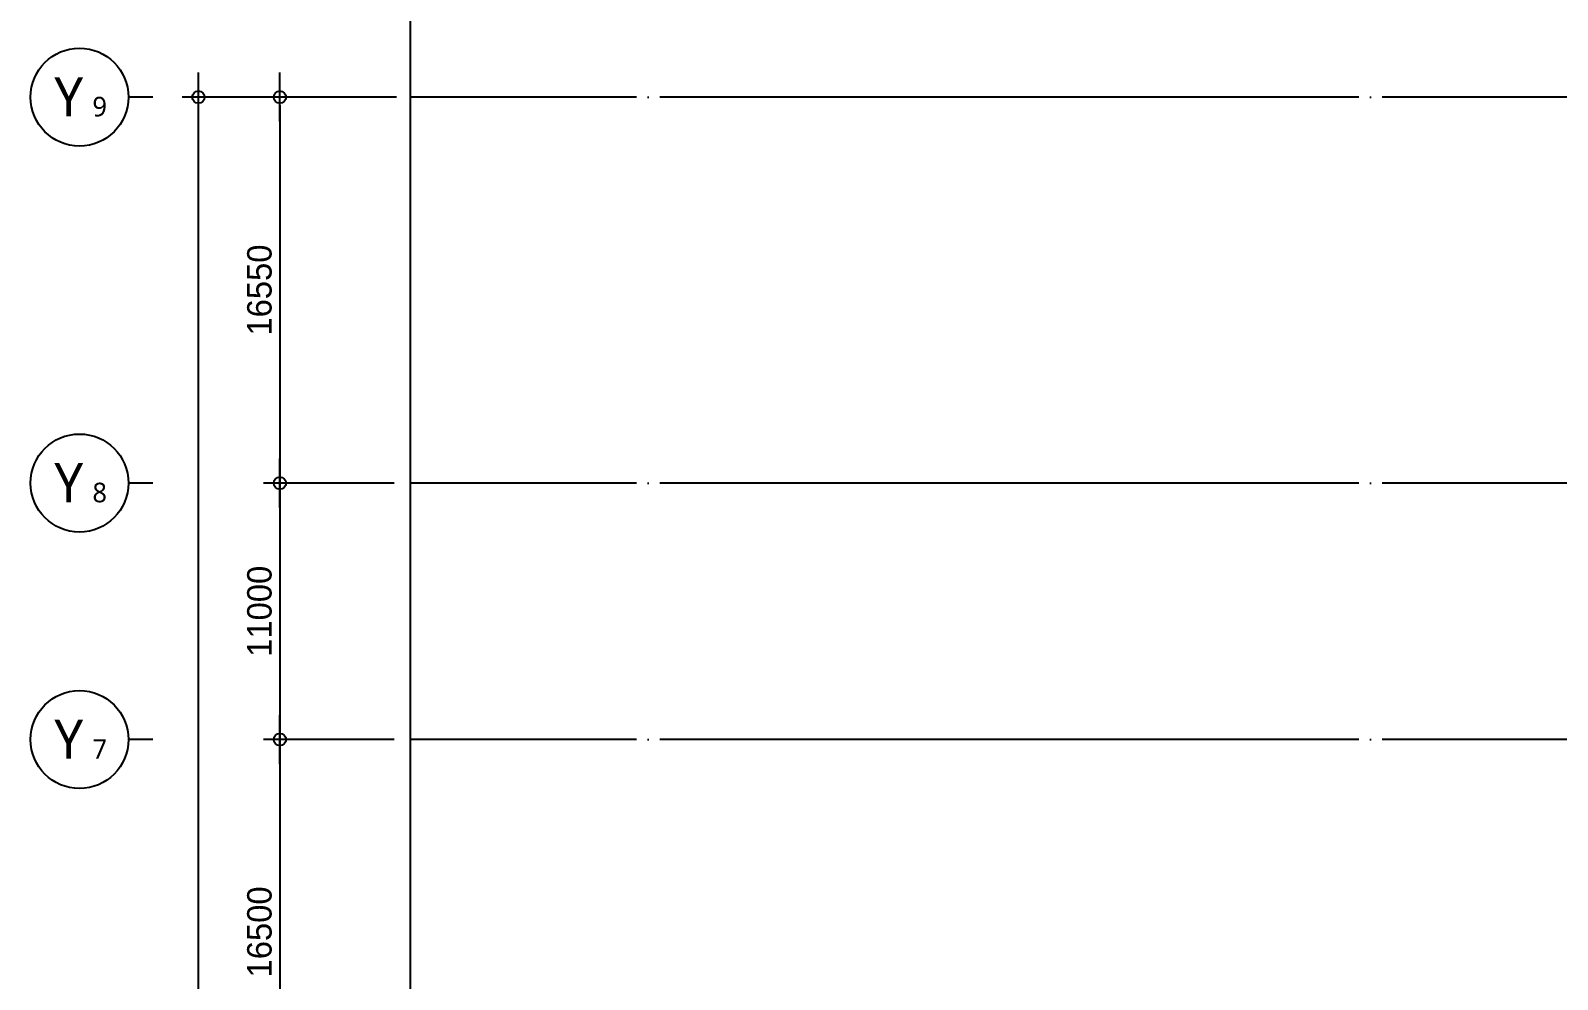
# Model space of a CAD drawing. Header units: millimetres. Extents: x 43194913 to 43467729, y 1104638 to 1280691.
# Drawn here: x 43194913 to 43260417, y 1205279 to 1245971 of the extents above; entities that cross this region are included whole.
import ezdxf
from ezdxf.enums import TextEntityAlignment as Align

# ---------------------------------------------------------------- set-up
doc = ezdxf.new("R2010")
doc.units = ezdxf.units.MM
doc.header["$LTSCALE"] = 1000
doc.header["$MEASUREMENT"] = 0
doc.header["$PDSIZE"] = -10
doc.linetypes.add('CEN', pattern=[62, 60, -1, 0, -1])
doc.layers.get('0').update_dxf_attribs({"linetype": 'CONTINUOUS'})
doc.layers.get('Defpoints').update_dxf_attribs({"color": 171, "linetype": 'CONTINUOUS'})
for name, color, linetype in [('CEN(ST)', 1, 'CEN'), ('NDIM', 7, 'CONTINUOUS'), ('SYM(AXIS)', 7, 'CONTINUOUS'), ('TEXT(AXIS)', 2, 'CONTINUOUS')]:
    doc.layers.add(name, color=color, linetype=linetype)
doc.styles.add('CGS', font='cgse', dxfattribs={"bigfont": 'cgs'})
doc.styles.add('나눔바른고딕', font='NanumBarunGothic.ttf')
doc.dimstyles.new('NDIM 1200', dxfattribs={"dimscale": 500, "dimtxt": 3, "dimasz": 1, "dimexe": 2, "dimexo": 2, "dimgap": 1, "dimtad": 1, "dimdec": 0, "dimdsep": 46, "dimtxsty": 'CGS', "dimblk": 'DOT0', "dimcen": 1, "dimdle": 8, "dimclrd": 2, "dimclre": 2, "dimclrt": 2, "dimadec": 0, "dimazin": 0, "dimtfac": 1, "dimtdec": 0, "dimtix": 1, "dimtmove": 2, "dimatfit": 3, "dimldrblk": 'DOT0', "dimfxl": 1, "dimtolj": 1, "dimtzin": 0, "dimlwd": -1, "dimlwe": -1, "dimarcsym": 0})

# ---------------------------------------------------------------- blocks, each defined once
blk = doc.blocks.new('DOT0')
blk.add_line((-3, 0), (3, 0))
at = {"color": 6}
blk.add_circle((0, 0), 0.75, dxfattribs=at)
blk = doc.blocks.new('*D17')
at = {"layer": 'Defpoints', "color": 0, "ltscale": 0.4, "transparency": 16777216}
for p in [(43706638, 1187965), (43701038, 1171465), (43706638, 1171465)]:
    blk.add_point(p, dxfattribs=at)
at = {"layer": 'NDIM', "ltscale": 0.4, "transparency": 16777216}
for p, q in [((43705938, 1187965), (43700338, 1187965)), ((43701038, 1187615), (43701038, 1171815)), ((43705938, 1171465), (43700338, 1171465))]:
    blk.add_line(p, q, dxfattribs=at)
at = {"layer": 'NDIM', "ltscale": 0.4, "transparency": 16777216, "xscale": 350, "yscale": 350, "zscale": 350}
for p, rotation in [((43701038, 1187965), 90), ((43701038, 1171465), 270)]:
    blk.add_blockref('DOT0', p, dxfattribs=dict(at, rotation=rotation))
at = {"layer": 'NDIM', "ltscale": 0.4, "transparency": 16777216, "insert": (43700163, 1179715), "char_height": 1050, "attachment_point": 5, "rotation": 90, "style": 'CGS'}
blk.add_mtext('\\A1;16500', dxfattribs=at)
blk = doc.blocks.new('*D18')
at = {"layer": 'Defpoints', "color": 0, "ltscale": 0.4, "transparency": 16777216}
for p in [(43706638, 1198965), (43701038, 1187965), (43706638, 1187965)]:
    blk.add_point(p, dxfattribs=at)
at = {"layer": 'NDIM', "ltscale": 0.4, "transparency": 16777216}
for p, q in [((43705938, 1198965), (43700338, 1198965)), ((43701038, 1198615), (43701038, 1188315)), ((43705938, 1187965), (43700338, 1187965))]:
    blk.add_line(p, q, dxfattribs=at)
at = {"layer": 'NDIM', "ltscale": 0.4, "transparency": 16777216, "xscale": 350, "yscale": 350, "zscale": 350}
for p, rotation in [((43701038, 1198965), 90), ((43701038, 1187965), 270)]:
    blk.add_blockref('DOT0', p, dxfattribs=dict(at, rotation=rotation))
at = {"layer": 'NDIM', "ltscale": 0.4, "transparency": 16777216, "insert": (43700163, 1193465), "char_height": 1050, "attachment_point": 5, "rotation": 90, "style": 'CGS'}
blk.add_mtext('\\A1;11000', dxfattribs=at)
blk = doc.blocks.new('*D19')
at = {"layer": 'Defpoints', "color": 0, "ltscale": 0.4, "transparency": 16777216}
for p in [(43706638, 1215515), (43701038, 1198965), (43706638, 1198965)]:
    blk.add_point(p, dxfattribs=at)
at = {"layer": 'NDIM', "ltscale": 0.4, "transparency": 16777216}
for p, q in [((43705938, 1215515), (43700338, 1215515)), ((43701038, 1215165), (43701038, 1199315)), ((43705938, 1198965), (43700338, 1198965))]:
    blk.add_line(p, q, dxfattribs=at)
at = {"layer": 'NDIM', "ltscale": 0.4, "transparency": 16777216, "xscale": 350, "yscale": 350, "zscale": 350}
for p, rotation in [((43701038, 1215515), 90), ((43701038, 1198965), 270)]:
    blk.add_blockref('DOT0', p, dxfattribs=dict(at, rotation=rotation))
at = {"layer": 'NDIM', "ltscale": 0.4, "transparency": 16777216, "insert": (43700163, 1207240), "char_height": 1050, "attachment_point": 5, "rotation": 90, "style": 'CGS'}
blk.add_mtext('\\A1;16550', dxfattribs=at)
blk = doc.blocks.new('A$C2F20087E')
at = {"layer": 'SYM(AXIS)'}
blk.add_line((600, 0), (600, 300), dxfattribs=at)
blk.add_circle((600, 900), 600, dxfattribs=at)
blk = doc.blocks.new('*D44')
at = {"layer": 'Defpoints', "color": 0, "ltscale": 0.4, "transparency": 16777216}
for p in [(43697538, 1215515), (43706638, 1215515), (43706638, 1110965)]:
    blk.add_point(p, dxfattribs=at)
at = {"layer": 'NDIM', "ltscale": 0.4, "transparency": 16777216}
for p, q in [((43705938, 1215515), (43696838, 1215515)), ((43697538, 1111315), (43697538, 1215165)), ((43705938, 1110965), (43696838, 1110965))]:
    blk.add_line(p, q, dxfattribs=at)
at = {"layer": 'NDIM', "ltscale": 0.4, "transparency": 16777216, "xscale": 350, "yscale": 350, "zscale": 350}
for p, rotation in [((43697538, 1215515), 90), ((43697538, 1110965), 270)]:
    blk.add_blockref('DOT0', p, dxfattribs=dict(at, rotation=rotation))
at = {"layer": 'NDIM', "ltscale": 0.4, "transparency": 16777216, "insert": (43696663, 1163240), "char_height": 1050, "attachment_point": 5, "rotation": 90, "style": 'CGS'}
blk.add_mtext('\\A1;104550', dxfattribs=at)
blk = doc.blocks.new('sdnjfknkdfgdfgdfg')
at = {"layer": 'CEN(ST)', "ltscale": 0.5}
for points in [[(43933329.2, 1215514.7), (43706638.4, 1215514.7)], [(43933329.2, 1198964.7), (43706638.4, 1198964.7)], [(43933329.2, 1187964.7), (43706638.4, 1187964.7)]]:
    blk.add_lwpolyline(points, dxfattribs=at)
at = {"layer": 'Defpoints'}
blk.add_lwpolyline([(43933329.2, 1102264.7), (43706638.4, 1102264.7), (43706638.4, 1231339.6), (43933329.2, 1231339.6)], close=True, dxfattribs=at)
at = {"layer": 'NDIM', "ltscale": 0.4}
blk.add_line((43706038.4, 1215514.7), (43696938.4, 1215514.7), dxfattribs=at)
at = {"xscale": 3.500000000000071, "yscale": 3.500000000000071, "zscale": 3.500000000000071, "rotation": 90}
for p in [(43695588.4, 1213414.7), (43695588.4, 1196864.7), (43695588.4, 1185864.7)]:
    blk.add_blockref('A$C2F20087E', p, dxfattribs=at)
at = {"layer": 'TEXT(AXIS)', "style": '나눔바른고딕'}
for s, height, p in [('Y', 1680, (43691977.6, 1215528.7)), ('9', 840, (43693305, 1215108.7)), ('Y', 1680, (43691977.6, 1198978.7)), ('8', 840, (43693305, 1198558.7)), ('Y', 1680, (43691977.6, 1187978.7)), ('7', 840, (43693305, 1187558.7))]:
    blk.add_text(s, height=height, dxfattribs=at).set_placement(p, align=Align.MIDDLE)
at = {"layer": 'NDIM', "ltscale": 0.4}
for base, p1, p2, angle, picture, middle in [((43697538.4, 1215514.7), (43706638.4, 1110964.7), (43706638.4, 1215514.7), 90, '*D44', (43696663.4, 1163239.7)), ((43701038.4, 1198964.7), (43706638.4, 1215514.7), (43706638.4, 1198964.7), 270, '*D19', (43700163.4, 1207239.7)), ((43701038.4, 1187964.7), (43706638.4, 1198964.7), (43706638.4, 1187964.7), 270, '*D18', (43700163.4, 1193464.7)), ((43701038.4, 1171464.7), (43706638.4, 1187964.7), (43706638.4, 1171464.7), 270, '*D17', (43700163.4, 1179714.7))]:
    dim = blk.add_linear_dim(base=base, p1=p1, p2=p2, angle=angle, dimstyle='NDIM 1200', override={"dimscale": 350, "dimclrd": 256, "dimclre": 256, "dimclrt": 256}, dxfattribs=at)
    dim.commit()
    dim.dimension.update_dxf_attribs({"geometry": picture, "text_midpoint": middle})

msp = doc.modelspace()

# ---------------------------------------------------------------- linework, layer by layer
at = {"layer": 'Defpoints', "ltscale": 10000}
msp.add_lwpolyline([(43211212.7, 1258941.8), (43437903.4, 1258941.8), (43437903.4, 1129866.9), (43211212.7, 1129866.9)], close=True, dxfattribs=at)

# ---------------------------------------------------------------- block references
at = {"ltscale": 10000}
msp.add_blockref('sdnjfknkdfgdfgdfg', (-495425.7, 27602.2), dxfattribs=at)

doc.saveas('drawing.dxf')
